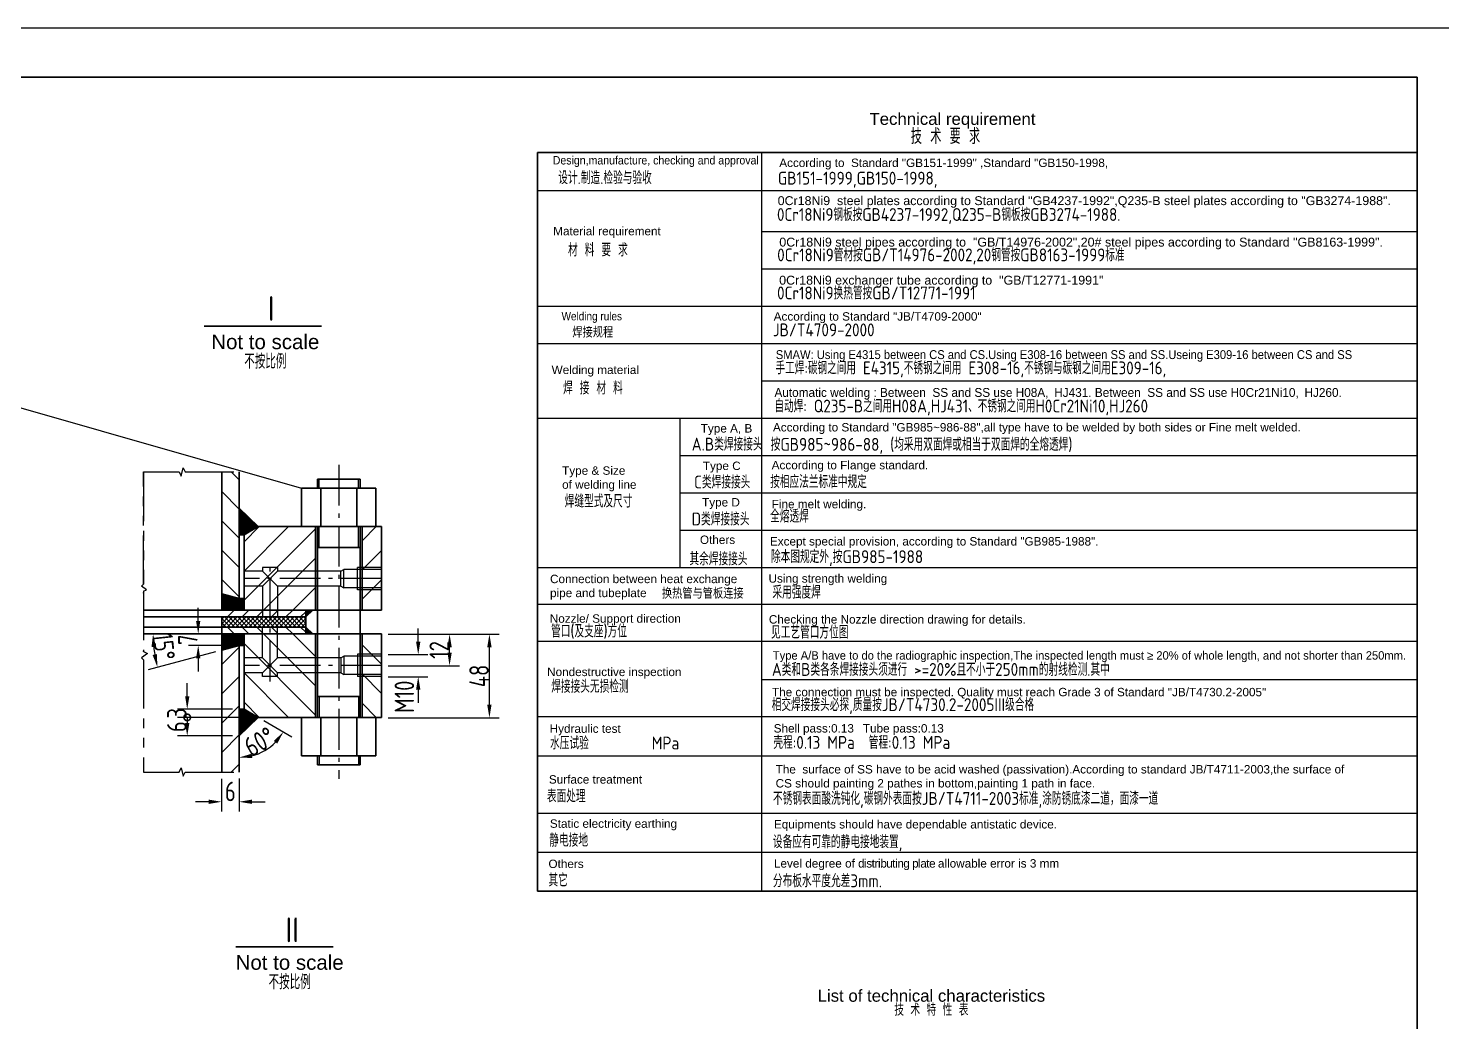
# Model space of a CAD drawing. Extents: x 25064 to 67879, y 10 to 12625.
# Drawn here: x 55105 to 59447, y 9574 to 12625 of the extents above; entities that cross this region are included whole.
import ezdxf

# ---------------------------------------------------------------- set-up
doc = ezdxf.new("R2010")
doc.units = 0
doc.linetypes.add('CENTER', pattern=[1.875, 1.25, -0.25, 0.125, -0.25])
doc.linetypes.add('PHANTOM2', pattern=[1, 0.5, -0.1, 0.1, -0.1, 0.1, -0.1])
doc.layers.get('0').update_dxf_attribs({"linetype": 'CONTINUOUS'})
doc.layers.get('DEFPOINTS').update_dxf_attribs({"linetype": 'CONTINUOUS'})
for name, color, linetype in [('1', 2, 'CONTINUOUS'), ('TEXT', 2, 'CONTINUOUS'), ('中心线', 3, 'CENTER'), ('图层1', 2, 'CONTINUOUS'), ('细实线', 7, 'CONTINUOUS')]:
    doc.layers.add(name, color=color, linetype=linetype)
doc.layers.add('2', color=1, linetype='CONTINUOUS', lineweight=30)
doc.layers.add('粗实线', color=1, linetype='CONTINUOUS', lineweight=30)
doc.styles.add('Arial', font='arial.ttf')
doc.styles.add('GB', font='gbenor.shx', dxfattribs={"width": 0.9, "bigfont": 'gbcbig.shx'})
doc.styles.add('HZTXT', font='txt', dxfattribs={"width": 0.7, "bigfont": 'HZ.SHX'})
doc.styles.add('样式 1', font='gbenor.shx', dxfattribs={"bigfont": 'gbcbig.shx'})
doc.styles.add('样式 4', font='arial.ttf')
doc.dimstyles.get("Standard").update_dxf_attribs({"dimtxt": 0.18, "dimasz": 0.18, "dimexe": 0.18, "dimexo": 0.0625, "dimgap": 0.09, "dimtad": 0, "dimtih": 1, "dimtoh": 1, "dimdec": 4, "dimzin": 0, "dimdsep": 46, "dimtxsty": 'Standard', "dimcen": 0.09, "dimadec": 0, "dimazin": 0, "dimtfac": 1, "dimtdec": 4, "dimtofl": 0, "dimtmove": 0, "dimatfit": 3, "dimfxl": 0, "dimtolj": 1, "dimtzin": 0, "dimarcsym": 0})
pattern_1 = [(135, (52488.0765, 15721.3214), (-2.245064, -2.245064), []), (225, (52488.0765, 15721.3214), (2.245064, -2.245064), [])]
pattern_2 = [(225, (52488.0765, 5881.9732), (-2.245064, 2.245064), []), (135, (52488.0765, 5881.9732), (2.245064, 2.245064), [])]

# ---------------------------------------------------------------- blocks, each defined once
blk = doc.blocks.new('_DotSmall')
at = {"color": 0, "linetype": 'ByBlock', "const_width": 0.5}
blk.add_lwpolyline([(-0.0625, 0, 1), (0.0625, 0, 1)], format="xyb", close=True, dxfattribs=at)
blk = doc.blocks.new('*D327')
at = {"layer": 'DEFPOINTS', "color": 0}
for p in [(55699.3, 10508.7), (55593.5, 10451.7), (55752.8, 10451.7)]:
    blk.add_point(p, dxfattribs=at)
at = {"layer": '细实线', "color": 0, "lineweight": -2}
for p, q in [((55679.3, 10508.7), (55563.5, 10508.7)), ((55593.5, 10508.7), (55593.5, 10491.7)), ((55732.8, 10451.7), (55563.5, 10451.7))]:
    blk.add_line(p, q, dxfattribs=at)
at = {"layer": '细实线', "color": 0}
blk.add_solid([(55586.9, 10491.7), (55600.2, 10491.7), (55593.5, 10451.7)], dxfattribs=at)
at = {"layer": '细实线', "color": 0, "lineweight": -2, "xscale": 40, "yscale": 40, "zscale": 40, "rotation": 90}
blk.add_blockref('_DotSmall', (55593.5, 10508.7), dxfattribs=at)
at = {"layer": '细实线', "color": 0, "insert": (55561.7, 10480.2), "char_height": 60, "attachment_point": 5, "rotation": 90, "style": 'GB'}
blk.add_mtext('\\A1;6', dxfattribs=at)
blk = doc.blocks.new('*D332')
at = {"layer": 'DEFPOINTS', "color": 0}
for p in [(55699.3, 10340.1), (55752.8, 10340.9), (55752.8, 10249.5)]:
    blk.add_point(p, dxfattribs=at)
at = {"layer": '细实线', "color": 0, "lineweight": -2}
for p, q in [((55699.3, 10320.1), (55699.3, 10219.5)), ((55752.8, 10320.9), (55752.8, 10219.5)), ((55659.3, 10249.5), (55619.3, 10249.5)), ((55792.8, 10249.5), (55832.8, 10249.5))]:
    blk.add_line(p, q, dxfattribs=at)
at = {"layer": '细实线', "color": 0}
for points in [[(55659.3, 10256.2), (55659.3, 10242.9), (55699.3, 10249.5)], [(55792.8, 10256.2), (55792.8, 10242.9), (55752.8, 10249.5)]]:
    blk.add_solid(points, dxfattribs=at)
at = {"layer": '细实线', "color": 0, "insert": (55726, 10281.3), "char_height": 60, "attachment_point": 5, "style": 'GB'}
blk.add_mtext('\\A1;6', dxfattribs=at)
blk = doc.blocks.new('*D328')
at = {"layer": 'DEFPOINTS', "color": 0}
for p in [(55593.5, 10508.7), (55752.8, 10533.8), (55811.7, 10508.7)]:
    blk.add_point(p, dxfattribs=at)
at = {"layer": '细实线', "color": 0, "lineweight": -2}
for p, q in [((55593.5, 10573.8), (55593.5, 10613.8)), ((55732.8, 10533.8), (55563.5, 10533.8)), ((55791.7, 10508.7), (55563.5, 10508.7)), ((55593.5, 10508.7), (55593.5, 10468.7))]:
    blk.add_line(p, q, dxfattribs=at)
at = {"layer": '细实线', "color": 0}
blk.add_solid([(55586.9, 10573.8), (55600.2, 10573.8), (55593.5, 10533.8)], dxfattribs=at)
at = {"layer": '细实线', "color": 0, "lineweight": -2, "xscale": 40, "yscale": 40, "zscale": 40, "rotation": 90}
blk.add_blockref('_DotSmall', (55593.5, 10508.7), dxfattribs=at)
at = {"layer": '细实线', "color": 0, "insert": (55561.7, 10521.2), "char_height": 60, "attachment_point": 5, "rotation": 90, "style": 'GB'}
blk.add_mtext('\\A1;3', dxfattribs=at)
blk = doc.blocks.new('*D333')
at = {"layer": 'DEFPOINTS', "color": 0}
for p in [(55752.8, 10729.6), (55768.1, 10533.8), (55811.7, 10508.7), (55806.6, 10394.9), (55752.8, 10340.1)]:
    blk.add_point(p, dxfattribs=at)
at = {"layer": '细实线', "color": 0, "lineweight": -2}
blk.add_line((55829, 10498.7), (55914.9, 10449.1), dxfattribs=at)
blk.add_arc((55752.8, 10542.7), 157.3, 284.6129, 315.3871, dxfattribs=at)
at = {"layer": '细实线', "color": 0}
for points in [[(55859.4, 10436.3), (55870, 10428.2), (55889, 10464.1)], [(55793.3, 10383.9), (55791.6, 10397.1), (55752.8, 10385.4)]]:
    blk.add_solid(points, dxfattribs=at)
at = {"layer": '细实线', "color": 0, "insert": (55815.5, 10434), "char_height": 60, "attachment_point": 5, "rotation": 30, "style": 'GB'}
blk.add_mtext('\\A1;60°', dxfattribs=at)
blk = doc.blocks.new('*D334')
at = {"layer": 'DEFPOINTS', "color": 0}
for p in [(55627.3, 10729.6), (55699.3, 10765.1), (55768.1, 10729.6)]:
    blk.add_point(p, dxfattribs=at)
at = {"layer": '细实线', "color": 0, "lineweight": -2}
for p, q in [((55627.3, 10805.1), (55627.3, 10845.1)), ((55679.3, 10765.1), (55597.3, 10765.1)), ((55748.1, 10729.6), (55597.3, 10729.6)), ((55627.3, 10689.6), (55627.3, 10649.6))]:
    blk.add_line(p, q, dxfattribs=at)
at = {"layer": '细实线', "color": 0}
for points in [[(55620.6, 10805.1), (55633.9, 10805.1), (55627.3, 10765.1)], [(55620.6, 10689.6), (55633.9, 10689.6), (55627.3, 10729.6)]]:
    blk.add_solid(points, dxfattribs=at)
at = {"layer": '细实线', "color": 0, "insert": (55595.5, 10747.3), "char_height": 60, "attachment_point": 5, "rotation": 90, "style": 'GB'}
blk.add_mtext('\\A1;7', dxfattribs=at)
blk = doc.blocks.new('*D335')
at = {"layer": 'DEFPOINTS', "color": 0}
for p in [(55459, 10765.1), (55752.8, 10729.6), (56190.3, 10765.1), (55494.6, 10696.2), (55699.3, 10715.3)]:
    blk.add_point(p, dxfattribs=at)
at = {"layer": '细实线', "color": 0, "lineweight": -2}
blk.add_line((55680, 10710.1), (55473.1, 10654.7), dxfattribs=at)
blk.add_arc((55885, 10765.1), 396.4, 185.7838, 189.2162, dxfattribs=at)
at = {"layer": '细实线', "color": 0}
for points in [[(55483.9, 10724.8), (55497.2, 10725.4), (55488.6, 10765.1)], [(55500.2, 10703), (55487.2, 10700.2), (55502.1, 10662.5)]]:
    blk.add_solid(points, dxfattribs=at)
at = {"layer": '细实线', "color": 0, "insert": (55522.4, 10726.6), "char_height": 60, "attachment_point": 5, "rotation": 276.046, "style": 'GB'}
blk.add_mtext('\\A1;15°', dxfattribs=at)
blk = doc.blocks.new('*D329')
at = {"layer": 'DEFPOINTS', "color": 0}
for p in [(56190.3, 10764.1), (56521.8, 10764.1), (56190.3, 10507.7)]:
    blk.add_point(p, dxfattribs=at)
at = {"layer": '细实线', "color": 0, "lineweight": -2}
for p, q in [((56210.3, 10764.1), (56551.8, 10764.1)), ((56521.8, 10547.7), (56521.8, 10724.1)), ((56210.3, 10507.7), (56551.8, 10507.7))]:
    blk.add_line(p, q, dxfattribs=at)
at = {"layer": '细实线', "color": 0}
for points in [[(56515.1, 10724.1), (56528.4, 10724.1), (56521.8, 10764.1)], [(56515.1, 10547.7), (56528.4, 10547.7), (56521.8, 10507.7)]]:
    blk.add_solid(points, dxfattribs=at)
at = {"layer": '细实线', "color": 0, "insert": (56490, 10635.9), "char_height": 60, "attachment_point": 5, "rotation": 90, "style": 'GB'}
blk.add_mtext('\\A1;48', dxfattribs=at)
blk = doc.blocks.new('*D330')
at = {"layer": 'DEFPOINTS', "color": 0}
for p in [(56190.3, 10701.4), (56190.3, 10633.6), (56303.1, 10633.6)]:
    blk.add_point(p, dxfattribs=at)
at = {"layer": '细实线', "color": 0, "lineweight": -2}
for p, q in [((56303.1, 10741.4), (56303.1, 10781.4)), ((56210.3, 10701.4), (56333.1, 10701.4)), ((56210.3, 10633.6), (56333.1, 10633.6)), ((56303.1, 10593.6), (56303.1, 10553.6))]:
    blk.add_line(p, q, dxfattribs=at)
at = {"layer": '细实线', "color": 0}
for points in [[(56296.4, 10741.4), (56309.7, 10741.4), (56303.1, 10701.4)], [(56296.4, 10593.6), (56309.7, 10593.6), (56303.1, 10633.6)]]:
    blk.add_solid(points, dxfattribs=at)
at = {"layer": '细实线', "color": 0, "insert": (56260.5, 10572), "char_height": 60, "attachment_point": 5, "rotation": 90, "style": 'GB'}
blk.add_mtext('\\A1;M10', dxfattribs=at)
blk = doc.blocks.new('*D331')
at = {"layer": 'DEFPOINTS', "color": 0}
for p in [(56190.3, 10764.1), (56399.4, 10764.1), (56190.3, 10667.5)]:
    blk.add_point(p, dxfattribs=at)
at = {"layer": '细实线', "color": 0, "lineweight": -2}
for p, q in [((56210.3, 10764.1), (56429.4, 10764.1)), ((56399.4, 10707.5), (56399.4, 10724.1)), ((56210.3, 10667.5), (56429.4, 10667.5))]:
    blk.add_line(p, q, dxfattribs=at)
at = {"layer": '细实线', "color": 0}
for points in [[(56392.8, 10724.1), (56406.1, 10724.1), (56399.4, 10764.1)], [(56392.8, 10707.5), (56406.1, 10707.5), (56399.4, 10667.5)]]:
    blk.add_solid(points, dxfattribs=at)
at = {"layer": '细实线', "color": 0, "insert": (56367.6, 10715.8), "char_height": 60, "attachment_point": 5, "rotation": 90, "style": 'GB'}
blk.add_mtext('\\A1;12', dxfattribs=at)

msp = doc.modelspace()

# ---------------------------------------------------------------- hatches: boundary and pattern name
at = {"layer": '细实线'}
h = msp.add_hatch(dxfattribs=at)
h.set_pattern_fill('ANSI31', color=2, scale=20, style=0)
h.set_pattern_definition([(315, (52488.076, 5881.973), (-44.9013, -44.9013), [])])
h.paths.add_polyline_path([(55699.32922, 10887.98568), (55752.76657, 10873.66719), (55752.76612, 11262.37541), (55699.32879, 11262.37541)])
h = msp.add_hatch(dxfattribs=at)
h.set_pattern_fill('ANSI37', color=2, angle=90, style=0)
h.set_pattern_definition(pattern_2)
h.paths.add_polyline_path([(55699.32922, 10887.98568), (55699.32928, 10838.24229), (55768.13566, 10838.24229), (55768.13562, 10873.66721), (55752.76657, 10873.66719)])
h.paths.add_polyline_path([(55752.76635, 11069.48304), (55768.1354, 11069.48304), (55811.65423, 11094.60864), (55752.76625, 11151.5562)])
h = msp.add_hatch(dxfattribs=at)
h.set_pattern_fill('ANSI31', color=2, scale=20, angle=90, style=0)
h.set_pattern_definition([(225, (52488.076, 5881.973), (-44.9013, 44.9013), [])])
h.paths.add_polyline_path([(55825.01313, 10838.24229), (55768.13566, 10838.24229), (55768.13558, 10911.69185), (55825.01313, 10911.69185)])
h.paths.add_polyline_path([(55848.08504, 10838.24229), (55825.01313, 10838.24229), (55825.01313, 10911.69185), (55848.08504, 10934.76375)])
h.paths.add_polyline_path([(55871.15695, 10838.24229), (55848.08504, 10838.24229), (55848.08504, 10934.76375), (55871.15695, 10911.69185)])
h.paths.add_polyline_path([(55987.37934, 10838.24229), (55871.15695, 10838.24229), (55871.15695, 10911.69185), (55987.37929, 10911.69185)])
h.paths.add_polyline_path([(56190.26647, 10838.24229), (56130.60301, 10838.24229), (56130.60305, 10900.86301), (56190.26643, 10900.86301)])
h.paths.add_polyline_path([(55825.01313, 10911.69185), (55768.13558, 10911.69185), (55768.13555, 10934.76375), (55848.08504, 10934.76375)])
h.paths.add_polyline_path([(55987.37929, 10911.69185), (55871.15695, 10911.69185), (55848.08504, 10934.76375), (55987.37927, 10934.76375)])
h.paths.add_polyline_path([(56190.26643, 10906.27743), (56130.60306, 10906.27743), (56130.60308, 10934.76375), (56190.26642, 10934.76375)])
h.paths.add_polyline_path([(56190.26643, 10900.86301), (56130.60305, 10900.86301), (56130.60306, 10906.27743), (56190.26643, 10906.27743)])
h.paths.add_polyline_path([(55848.08504, 10934.76375), (55768.13555, 10934.76375), (55768.13552, 10957.83566), (55825.01313, 10957.83566)])
h.paths.add_polyline_path([(55848.08504, 10934.76375), (55825.01313, 10957.83566), (55825.01313, 10969.33772), (55848.08504, 10969.33772)])
h.paths.add_polyline_path([(55848.08504, 10934.76375), (55848.08504, 10969.33772), (55871.15695, 10969.33772), (55871.15695, 10957.83566)])
h.paths.add_polyline_path([(55987.37927, 10934.76375), (55848.08504, 10934.76375), (55871.15695, 10957.83566), (55987.37925, 10957.83566)])
h.paths.add_polyline_path([(56190.26642, 10934.76375), (56130.60308, 10934.76375), (56130.6031, 10963.25008), (56190.2664, 10963.25008)])
h.paths.add_polyline_path([(56190.2664, 10963.25008), (56130.6031, 10963.25008), (56130.60311, 10968.6645), (56190.2664, 10968.6645)])
h.paths.add_polyline_path([(56190.2664, 10968.6645), (56130.60311, 10968.6645), (56130.6032, 11094.60864), (56190.26632, 11094.60864)])
h.paths.add_polyline_path([(55987.37925, 10957.83566), (55871.15695, 10957.83566), (55871.15695, 10969.33772), (55825.01313, 10969.33772), (55825.01313, 10957.83566), (55768.13552, 10957.83566), (55768.1354, 11069.48304), (55811.65423, 11094.60864), (55987.37915, 11094.60864)])
h.paths.add_polyline_path([(55932.85294, 10901.32578), (55932.85294, 10836.32578), (55977.85294, 10836.32578), (55977.85294, 10901.32578)], flags=9)
h = msp.add_hatch(dxfattribs=at)
h.set_pattern_fill('ANSI31', color=2, scale=10, angle=90, style=0)
h.set_pattern_definition([(225, (52488.076, 5881.973), (-22.45064, 22.45064), [])])
h.paths.add_polyline_path([(55699.32928, 10817.39838), (55699.32928, 10838.24229), (55825.01313, 10838.24229), (55825.01313, 10817.39838)])
h.paths.add_polyline_path([(55871.15695, 10817.39838), (55871.15695, 10838.24229), (55957.42107, 10838.24229), (55957.42107, 10817.39838)])
h.paths.add_polyline_path([(55848.08504, 10838.24229), (55871.15695, 10838.24229), (55871.15695, 10817.39838), (55848.08504, 10817.39838)])
h.paths.add_polyline_path([(55848.08504, 10838.24229), (55848.08504, 10817.39838), (55825.01313, 10817.39838), (55825.01313, 10838.24229)])
h = msp.add_hatch(dxfattribs=at)
h.set_pattern_fill('ANSI37', color=2, scale=3, angle=90, style=0)
h.set_pattern_definition([(135, (52488.0765, 15721.321), (-6.735192, -6.735192), []), (225, (52488.0765, 15721.321), (6.735192, -6.735192), [])])
h.paths.add_polyline_path([(55699.32928, 10817.39838), (55699.32928, 10785.89625), (55957.42107, 10785.89625), (55957.42107, 10817.39838)])
h = msp.add_hatch(dxfattribs=at)
h.set_pattern_fill('ANSI37', color=2, angle=90, style=0)
h.set_pattern_definition(pattern_2)
h.paths.add_polyline_path([(55957.42107, 10838.24229), (55979.01647, 10838.24229), (55957.42107, 10817.39838)])
h = msp.add_hatch(dxfattribs=at)
h.set_pattern_fill('ANSI31', color=2, scale=10, angle=90, style=0)
h.set_pattern_definition([(135, (52488.076, 15721.32), (-22.45064, -22.45064), [])])
h.paths.add_polyline_path([(55699.32928, 10785.89625), (55699.32928, 10765.05234), (55825.01313, 10765.05234), (55825.01313, 10785.89625)])
h.paths.add_polyline_path([(55871.15695, 10785.89625), (55871.15695, 10765.05234), (55957.42107, 10765.05234), (55957.42107, 10785.89625)])
h.paths.add_polyline_path([(55848.08504, 10765.05234), (55871.15695, 10765.05234), (55871.15695, 10785.89625), (55848.08504, 10785.89625)])
h.paths.add_polyline_path([(55848.08504, 10765.05234), (55848.08504, 10785.89625), (55825.01313, 10785.89625), (55825.01313, 10765.05234)])
h = msp.add_hatch(dxfattribs=at)
h.set_pattern_fill('ANSI37', color=2, angle=90, style=0)
h.set_pattern_definition(pattern_1)
h.paths.add_polyline_path([(55957.42107, 10785.89625), (55957.42107, 10765.05234), (55979.01647, 10765.05234)])
h = msp.add_hatch(dxfattribs=at)
h.set_pattern_fill('ANSI31', color=2, scale=20, style=0)
h.set_pattern_definition([(45, (52488.076, 15721.32), (-44.9013, 44.9013), [])])
h.paths.add_polyline_path([(55699.32879, 10340.91922), (55752.76612, 10340.91922), (55752.76657, 10729.62744), (55699.32922, 10715.30895)])
h = msp.add_hatch(dxfattribs=at)
h.set_pattern_fill('ANSI37', color=2, angle=90, style=0)
h.set_pattern_definition(pattern_1)
h.paths.add_polyline_path([(55752.76657, 10729.62744), (55768.13562, 10729.62742), (55768.13566, 10765.05234), (55699.32928, 10765.05234), (55699.32922, 10715.30895)])
h.paths.add_polyline_path([(55752.76625, 10451.73843), (55811.65423, 10508.68598), (55768.1354, 10533.81159), (55752.76635, 10533.81159)])
h = msp.add_hatch(dxfattribs=at)
h.set_pattern_fill('ANSI31', color=2, scale=20, angle=90, style=0)
h.set_pattern_definition([(135, (52488.076, 15721.32), (-44.9013, -44.9013), [])])
h.paths.add_polyline_path([(55825.01313, 10765.05234), (55768.13566, 10765.05234), (55768.13558, 10691.60278), (55825.01313, 10691.60278)])
h.paths.add_polyline_path([(55848.08504, 10765.05234), (55825.01313, 10765.05234), (55825.01313, 10691.60278), (55848.08504, 10668.53087)])
h.paths.add_polyline_path([(55848.08504, 10668.53087), (55871.15695, 10691.60278), (55871.15695, 10765.05234), (55848.08504, 10765.05234)])
h.paths.add_polyline_path([(55871.15695, 10691.60278), (55987.37929, 10691.60278), (55987.37934, 10765.05234), (55871.15695, 10765.05234)])
h.paths.add_polyline_path([(56190.26647, 10765.05234), (56130.60301, 10765.05234), (56130.60305, 10702.43162), (56190.26643, 10702.43162)])
h.paths.add_polyline_path([(55848.08504, 10668.53087), (55825.01313, 10691.60278), (55768.13558, 10691.60278), (55768.13555, 10668.53087)])
h.paths.add_polyline_path([(55987.37927, 10668.53087), (55987.37929, 10691.60278), (55871.15695, 10691.60278), (55848.08504, 10668.53087)])
h.paths.add_polyline_path([(56130.60306, 10697.0172), (56130.60308, 10668.53087), (56190.26642, 10668.53087), (56190.26643, 10697.0172)])
h.paths.add_polyline_path([(56190.26643, 10697.0172), (56190.26643, 10702.43162), (56130.60305, 10702.43162), (56130.60306, 10697.0172)])
h.paths.add_polyline_path([(55768.13555, 10668.53087), (55768.13552, 10645.45897), (55825.01313, 10645.45897), (55848.08504, 10668.53087)])
h.paths.add_polyline_path([(55848.08504, 10668.53087), (55825.01313, 10645.45897), (55825.01313, 10633.9569), (55848.08504, 10633.9569)])
h.paths.add_polyline_path([(55848.08504, 10668.53087), (55848.08504, 10633.9569), (55871.15695, 10633.9569), (55871.15695, 10645.45897)])
h.paths.add_polyline_path([(55848.08504, 10668.53087), (55871.15695, 10645.45897), (55987.37925, 10645.45897), (55987.37927, 10668.53087)])
h.paths.add_polyline_path([(56130.60308, 10668.53087), (56130.6031, 10640.04455), (56190.2664, 10640.04455), (56190.26642, 10668.53087)])
h.paths.add_polyline_path([(56190.2664, 10634.63013), (56190.2664, 10640.04455), (56130.6031, 10640.04455), (56130.60311, 10634.63013)])
h.paths.add_polyline_path([(56130.60311, 10634.63013), (56130.6032, 10508.68598), (56190.26632, 10508.68598), (56190.2664, 10634.63013)])
h.paths.add_polyline_path([(55987.37915, 10508.68598), (55987.37925, 10645.45897), (55871.15695, 10645.45897), (55871.15695, 10633.9569), (55825.01313, 10633.9569), (55825.01313, 10645.45897), (55768.13552, 10645.45897), (55768.1354, 10533.81159), (55811.65423, 10508.68598)])
h.paths.add_polyline_path([(55932.85294, 10701.96885), (55932.85294, 10766.96885), (55977.85294, 10766.96885), (55977.85294, 10701.96885)], flags=9)

# ---------------------------------------------------------------- linework, layer by layer
at = {"color": 2}
for p, q in [((57357.29903, 12243.01445), (57357.29903, 10280.62361)), ((57106.2638, 11426.4124), (57106.2638, 10968.83048)), ((56822.87105, 10968.37198), (56669.56047, 10968.37198)), ((57357.29903, 10384.42318), (57357.29903, 9974.84001))]:
    msp.add_line(p, q, dxfattribs=at)
msp.add_line((59371.33478, 12125.88775), (59371.33478, 9622.53325))
at = {"layer": '1', "color": 3, "linetype": 'PHANTOM2', "ltscale": 300}
for p, q in [((55459.01674, 11261.3874), (55459.01696, 10917.53734)), ((55459.01712, 10917.5375), (55459.01754, 11262.3759)), ((55459.01754, 11262.3759), (55568.39254, 11262.3759)), ((55568.39254, 11262.3759), (55574.64254, 11249.8759)), ((55574.64254, 11249.8759), (55580.89254, 11274.87541)), ((55580.89254, 11274.87541), (55587.14254, 11262.37541)), ((55587.14254, 11262.37541), (55752.76612, 11262.37541)), ((55452.76706, 10911.28744), (55459.01712, 10917.5375)), ((55468.39196, 10900.87083), (55452.76706, 10911.28744)), ((55459.01697, 10896.18334), (55468.39196, 10900.87083)), ((55459.01697, 10896.18334), (55459.01709, 10710.75717)), ((55471.51706, 10704.50719), (55452.76706, 10692.00719)), ((55452.76706, 10692.00719), (55459.01712, 10685.75712)), ((55459.01706, 10710.75719), (55471.51706, 10704.50719)), ((55459.01712, 10685.75712), (55459.01754, 10340.91873)), ((55459.01754, 10340.91873), (55568.39254, 10340.91873)), ((55568.39254, 10340.91873), (55574.64254, 10353.41873)), ((55574.64254, 10353.41873), (55580.89254, 10328.41922)), ((55580.89254, 10328.41922), (55587.14254, 10340.91922)), ((55587.14254, 10340.91922), (55752.76612, 10340.91922))]:
    msp.add_line(p, q, dxfattribs=at)
at = {"layer": '1'}
for p, q in [((55998.62913, 11213.03442), (55998.62911, 11240.53442)), ((56119.35015, 11213.03442), (56119.35017, 11240.53442))]:
    msp.add_line(p, q, dxfattribs=at)
at = {"layer": '1', "color": 3, "linetype": 'PHANTOM2', "ltscale": 300}
for p in [(55459.01667, 10890.98449), (55459.01667, 10712.31014)]:
    msp.add_point(p, dxfattribs=at)
at = {"layer": '2'}
for p, q in [((59371.33478, 12474.99999), (50986.33478, 12474.99999)), ((59371.33478, 159.99999), (59371.33478, 12474.99999)), ((56669.56047, 9974.84001), (56669.56047, 12243.01445)), ((55645.4283, 11709.98892), (56006.06754, 11709.98892)), ((55699.32928, 10838.24229), (55699.32879, 11263.21664)), ((55752.76657, 10873.66719), (55752.76612, 11263.21699)), ((55944.9075, 11094.28442), (55944.90741, 11213.03442)), ((56173.10312, 11213.03442), (55944.90741, 11213.03442)), ((55993.62913, 11213.03442), (55993.62911, 11240.53442)), ((56124.33394, 11240.53442), (55993.62911, 11240.53442)), ((56003.6575, 11094.28442), (56003.65741, 11213.03442)), ((56114.35303, 11094.28442), (56114.35312, 11213.03442)), ((56124.33392, 11213.03442), (56124.33394, 11240.53442)), ((56173.10303, 11094.28442), (56173.10312, 11213.03442)), ((55811.65423, 11094.60864), (55752.76625, 11151.5562)), ((55768.1354, 11069.48304), (55811.65423, 11094.60864)), ((56190.26632, 11094.60864), (55811.65423, 11094.60864)), ((55987.37934, 10838.24229), (55987.37915, 11094.60864)), ((55993.62959, 10508.68598), (55993.62915, 11093.62015)), ((56124.33346, 10508.68598), (56124.33389, 11093.62015)), ((56130.60301, 10838.24229), (56130.6032, 11094.60864)), ((56190.26647, 10838.24229), (56190.26632, 11094.60864)), ((55768.1354, 11069.48304), (55752.76635, 11069.48304)), ((55768.1354, 11069.48304), (55768.13566, 10838.24229)), ((56124.33394, 11030.53442), (55993.62911, 11030.53442)), ((55752.76657, 10873.66719), (55699.32922, 10887.98568)), ((55752.76657, 10873.66719), (55768.13562, 10873.66721)), ((55957.42107, 10817.39838), (55459.01657, 10817.39838)), ((55957.42107, 10817.39838), (55459.01657, 10817.39838)), ((55957.42107, 10817.39838), (55459.01702, 10817.39838)), ((55459.01706, 10838.24229), (56190.26647, 10838.24229)), ((55699.32928, 10765.05234), (55699.32928, 10817.39838)), ((55957.42107, 10765.05234), (55957.42107, 10838.24229)), ((55979.01647, 10838.24229), (55957.42107, 10817.39838)), ((55957.42107, 10785.89625), (55459.01657, 10785.89625)), ((55979.01647, 10765.05234), (55957.42107, 10785.89625)), ((55459.01706, 10765.05234), (56190.26647, 10765.05234)), ((55699.32928, 10765.05234), (55699.32879, 10340.07798)), ((55752.76657, 10729.62744), (55699.32922, 10715.30895)), ((55752.76657, 10729.62744), (55752.76612, 10340.07763)), ((55752.76657, 10729.62744), (55768.13562, 10729.62742)), ((55768.1354, 10533.81159), (55768.13566, 10765.05234)), ((55987.37934, 10765.05234), (55987.37915, 10508.68598)), ((56130.60301, 10765.05234), (56130.6032, 10508.68598)), ((56190.26647, 10765.05234), (56190.26632, 10508.68598)), ((56124.33394, 10572.76021), (55993.62911, 10572.76021)), ((55811.65423, 10508.68598), (55752.76625, 10451.73843)), ((55768.1354, 10533.81159), (55752.76635, 10533.81159)), ((55768.1354, 10533.81159), (55811.65423, 10508.68598)), ((56190.26632, 10508.68598), (55811.65423, 10508.68598)), ((55944.9075, 10509.01021), (55944.90741, 10390.26021)), ((56003.6575, 10509.01021), (56003.65741, 10390.26021)), ((56114.35303, 10509.01021), (56114.35312, 10390.26021)), ((56173.10303, 10509.01021), (56173.10312, 10390.26021)), ((56173.10312, 10390.26021), (55944.90741, 10390.26021)), ((55993.62913, 10390.26021), (55993.62911, 10362.76021)), ((56124.33392, 10390.26021), (56124.33394, 10362.76021)), ((56124.33394, 10362.76021), (55993.62911, 10362.76021)), ((56669.56047, 9974.84001), (59371.33478, 9974.84001)), ((56669.56047, 9974.84001), (59371.33478, 9974.84001)), ((55743.21341, 9804.008), (56041.63683, 9804.008))]:
    msp.add_line(p, q, dxfattribs=at)
at = {"layer": 'DEFPOINTS', "color": 0, "linetype": 'ByBlock'}
for p in [(55752.76612, 11263.21699), (55752.76612, 10340.07763)]:
    msp.add_point(p, dxfattribs=at)
at = {"layer": 'TEXT'}
for p, q in [((59521.33478, 12624.99999), (50611.33478, 12624.99999)), ((55016.88193, 11477.4283), (55944.90741, 11213.03442))]:
    msp.add_line(p, q, dxfattribs=at)
at = {"layer": '中心线', "ltscale": 100}
for p, q in [((56059.00804, 11284.47267), (56059.00192, 10320.36349)), ((55848.08504, 10618.93677), (55848.08504, 10981.35892)), ((56190.26642, 10934.76375), (55768.13555, 10934.76375)), ((56190.26642, 10668.53087), (55768.13555, 10668.53087))]:
    msp.add_line(p, q, dxfattribs=at)
at = {"layer": '粗实线', "color": 1}
msp.add_line((59371.33478, 12243.01445), (56669.56047, 12243.01445), dxfattribs=at)
at = {"layer": '细实线', "color": 2}
for p, q in [((59371.33478, 12125.37962), (56669.56047, 12125.37962)), ((59371.33478, 11999.99454), (57357.29903, 11999.99454)), ((59371.33478, 11885.36981), (57357.29903, 11885.36981)), ((59371.33478, 11885.36981), (57357.29903, 11885.36981)), ((59371.33478, 11770.74508), (56669.56047, 11770.74508)), ((59371.33478, 11656.12036), (56669.56047, 11656.12036)), ((59371.33478, 11541.49563), (57357.29903, 11541.49563)), ((59371.33478, 11426.8709), (56669.56047, 11426.8709)), ((59371.33478, 11426.8709), (57357.29903, 11426.8709)), ((59371.33478, 11426.8709), (57357.29903, 11426.8709)), ((59371.33478, 11312.24617), (57106.2638, 11312.24617)), ((59371.33478, 11312.24617), (57357.29903, 11312.24617)), ((59371.33478, 11197.62144), (57106.2638, 11197.62144)), ((55998.62926, 11030.53442), (55998.62921, 11094.28442)), ((56119.35002, 11030.53442), (56119.35006, 11094.28442)), ((59371.33478, 11082.99671), (57106.2638, 11082.99671)), ((55825.01313, 10957.83566), (55768.13552, 10957.83566)), ((55871.15695, 10969.33772), (55825.01313, 10969.33772)), ((55825.01313, 10969.33772), (55825.01313, 10957.83566)), ((55871.15695, 10911.69185), (55825.01313, 10957.83566)), ((55825.01313, 10911.69185), (55871.15695, 10957.83566)), ((55871.15695, 10969.33772), (55871.15695, 10957.83566)), ((56064.86666, 10957.83566), (55871.15695, 10957.83566)), ((56064.86666, 10957.83566), (56074.2447, 10963.25008)), ((56064.86666, 10911.69185), (56064.86666, 10957.83566)), ((56074.2447, 10906.27743), (56074.2447, 10963.25008)), ((56190.26642, 10963.25008), (56074.2447, 10963.25008)), ((56116.93222, 10900.86301), (56116.93222, 10968.6645)), ((56190.26642, 10968.6645), (56116.93222, 10968.6645)), ((59371.33478, 10968.37198), (56822.87105, 10968.37198)), ((55825.01313, 10911.69185), (55768.13558, 10911.69185)), ((55825.01313, 10911.69185), (55825.01313, 10817.39838)), ((55825.01313, 10911.69185), (55825.01313, 10817.39838)), ((56064.86666, 10911.69185), (55871.15695, 10911.69185)), ((55871.15695, 10911.69185), (55871.15695, 10817.39838)), ((55871.15695, 10911.69185), (55871.15695, 10817.39838)), ((56064.86666, 10911.69185), (56074.2447, 10906.27743)), ((56190.26642, 10906.27743), (56074.2447, 10906.27743)), ((56190.26642, 10900.86301), (56116.93222, 10900.86301)), ((59371.33478, 10855.62325), (56669.56047, 10855.62325)), ((55825.01313, 10691.60278), (55825.01313, 10785.89625)), ((55871.15695, 10691.60278), (55871.15695, 10785.89625)), ((59371.33478, 10741.5891), (56669.56047, 10741.5891)), ((55825.01313, 10691.60278), (55768.13558, 10691.60278)), ((55871.15695, 10691.60278), (55825.01313, 10645.45897)), ((55825.01313, 10691.60278), (55871.15695, 10645.45897)), ((56064.86666, 10691.60278), (55871.15695, 10691.60278)), ((56064.86666, 10691.60278), (56074.2447, 10697.0172)), ((56064.86666, 10691.60278), (56064.86666, 10645.45897)), ((56190.26642, 10697.0172), (56074.2447, 10697.0172)), ((56074.2447, 10697.0172), (56074.2447, 10640.04455)), ((56190.26642, 10702.43162), (56116.93222, 10702.43162)), ((56116.93222, 10702.43162), (56116.93222, 10634.63013)), ((55825.01313, 10645.45897), (55768.13552, 10645.45897)), ((55825.01313, 10633.9569), (55825.01313, 10645.45897)), ((55871.15695, 10633.9569), (55871.15695, 10645.45897)), ((56064.86666, 10645.45897), (55871.15695, 10645.45897)), ((56064.86666, 10645.45897), (56074.2447, 10640.04455)), ((56190.26642, 10640.04455), (56074.2447, 10640.04455)), ((55871.15695, 10633.9569), (55825.01313, 10633.9569)), ((56190.26642, 10634.63013), (56116.93222, 10634.63013)), ((59371.33478, 10624.4978), (57357.29903, 10624.4978)), ((55998.62926, 10572.76021), (55998.62921, 10509.01021)), ((56119.35002, 10572.76021), (56119.35006, 10509.01021)), ((59371.33478, 10509.87307), (56669.56047, 10509.87307)), ((55998.62913, 10390.26021), (55998.62911, 10362.76021)), ((56119.35015, 10390.26021), (56119.35017, 10362.76021)), ((59371.33457, 10389.86816), (56669.56047, 10389.86816)), ((56669.56047, 10214.84982), (59371.33478, 10214.84982)), ((56669.56047, 10214.84982), (57741.234, 10214.84982)), ((56669.56047, 10214.84982), (59371.33478, 10214.84982)), ((56669.56047, 10094.84492), (59371.33478, 10094.84492)), ((56669.56047, 10094.84492), (59371.33478, 10094.84492))]:
    msp.add_line(p, q, dxfattribs=at)

# ---------------------------------------------------------------- texts
at = {"color": 2}
for s, height, style, p in [('技 术 要 求', 47.212542, '样式 1', (57816.36042, 12269.59299)), ('设计.制造.检验与验收', 39.6189165, '样式 1', (56733.19678, 12146.23059)), ('GB151-1999,GB150-1998,', 39.6189165, '样式 1', (57407.87242, 12144.83071)), ('材 料 要 求', 39.618917, '样式 1', (56763.45085, 11924.42166)), ('焊接规程', 33.015764, 'HZTXT', (56776.55119, 11675.13782)), ('焊 接 材 料', 39.618917, '样式 1', (56748.13054, 11500.48503)), ('A.B类焊接接头', 39.618917, '样式 1', (57143.23664, 11327.95774)), ('C类焊接接头', 39.618917, '样式 1', (57150.40069, 11211.71996)), ('D类焊接接头', 39.618917, '样式 1', (57142.95008, 11098.05752)), ('全熔透焊', 39.618917, '样式 1', (57384.08735, 11106.9005)), ('其余焊接接头', 39.618917, '样式 1', (57136.35916, 10975.62534)), ('换热管与管板连接', 33.015764, 'HZTXT', (57051.65073, 10873.26584)), ('采用强度焊', 39.618917, '样式 1', (57391.12164, 10873.29411)), ('管口(及支座)方位', 39.618917, '样式 1', (56711.10493, 10753.93912)), ('见工艺管口方位图', 39.618917, '样式 1', (57386.92451, 10750.41986)), ('焊接接头无损检测', 39.618917, '样式 1', (56711.69225, 10584.03487)), ('水压试验         MPa', 39.6189165, '样式 1', (56708.0792, 10410.05559)), ('表面处理', 39.618917, '样式 1', (56698.38758, 10247.2912)), ('静电接地', 39.618917, '样式 1', (56705.90615, 10111.56075)), ('其它', 39.618917, '样式 1', (56703.18987, 9989.0608))]:
    msp.add_text(s, height=height, dxfattribs=dict(at, style=style)).set_placement(p)
at = {"color": 2, "insert": (56753.08812, 11172.89897), "char_height": 39.6189165, "width": 442.4707568, "attachment_point": 4, "line_spacing_factor": 0.8, "style": '样式 1'}
msp.add_mtext('{\\Fgbenor,gbcbig|c134;\\W1;焊缝型式及尺寸}', dxfattribs=at)
at = {"layer": '1', "insert": (57395.77881, 10073.24756), "char_height": 25.8017931, "width": 1957.6038688, "attachment_point": 1, "style": 'Arial'}
msp.add_mtext('Level degree of {\\T0.9;distributing plate }allowable error is 3 mm', dxfattribs=at)
at = {"layer": 'TEXT'}
for s, height, style, p in [('I', 76, '样式 1', (55841.00177, 11726.63907)), ('Others', 25.801793, 'Arial', (56703.15842, 10046.00128)), ('II', 76, '样式 1', (55895.15421, 9818.27769))]:
    msp.add_text(s, height=height, dxfattribs=dict(at, style=style)).set_placement(p)
at = {"layer": 'TEXT', "color": 2, "style": 'Arial'}
for s, height, p in [('Type A, B', 25.801793, (57170.99296, 11383.43043)), ('Type C', 25.801793, (57177.455, 11268.41043)), ('Type D', 25.801793, (57175.0201, 11156.36584)), ('Nondestructive inspection', 25.8017931, (56699.01357, 10635.48969))]:
    msp.add_text(s, height=height, dxfattribs=at).set_placement(p)
at = {"layer": 'TEXT', "attachment_point": 1, "style": 'Arial'}
for s, insert, char_height, width in [('{\\fArial|b0|i0|c0|p34;Technical requirement}', (57689.21728, 12365.18719), 36.8965641, 2799.3735324), ('{\\W0.9;Design,manufacture, checking and approval}', (56716.37121, 12232.56225), 25.8017931, 1957.6038688), ('\\pt1550;According to  Standard "GB151-1999" ,Standard "GB150-1998,', (57412.15672, 12224.76568), 25.8017931, 1957.6038688), ('{\\fArial|b0|i0|c0|p34;Material requirement}', (56717.67531, 12014.98491), 25.8017931, 1957.6038688)]:
    msp.add_mtext(s, dxfattribs=dict(at, insert=insert, char_height=char_height, width=width))
at = {"layer": 'TEXT', "color": 2, "char_height": 25.8017931, "attachment_point": 1, "style": 'Arial'}
for s, insert, width in [('{\\W0.85;\\C2;Welding\\fArial|b0|i0|c134|p34; \\fArial|b0|i0|c0|p34;rules }', (56743.40738, 11753.78197), 306.8942033), ('{\\fArial|b0|i0|c0|p34;\\W1;\\C2;Welding material}', (56712.88666, 11588.90207), 419.5463075), ('{\\fArial|b0|i0|c0|p34;Type & Size\\Pof welding line}', (56745.12615, 11279.54476), 1957.6038688), ('{\\C2;Others}', (57168.48084, 11067.07529), 107.5635377), ('{\\fArial|b0|i0|c0|p34;Connection between heat exchange\\Ppipe and tubeplate}', (56708.02042, 10946.76505), 817.5242317), ('{\\fArial|b0|i0|c0|p34;Nozzle/ Support direction}', (56707.2564, 10825.18894), 817.5242317), ('{\\fArial|b0|i0|c0|p34;Hydraulic test }', (56706.80597, 10487.07604), 817.5242317), ('{\\fArial|b0|i0|c0|p34;Surface treatment}', (56704.45114, 10331.07647), 817.5242317), ('{\\fArial|b0|i0|c0|p34;Static electricity earthing}', (56707.53343, 10195.41971), 817.5242317)]:
    msp.add_mtext(s, dxfattribs=dict(at, insert=insert, width=width))
at = {"layer": 'TEXT', "insert": (57879.45152, 9672.32356), "char_height": 36.8965641, "width": 2799.3735324, "attachment_point": 2, "line_spacing_factor": 0.7, "style": 'Arial'}
msp.add_mtext('List of technical characteristics\\P{\\Fgbenor,gbcbig|c134;技 术 特 性 表}', dxfattribs=at)
at = {"layer": '图层1', "char_height": 45.001125, "width": 452.2539194, "attachment_point": 8, "line_spacing_factor": 0.8, "style": 'GB'}
for insert in [(55833.35213, 11579.42701), (55908.15089, 9673.44609)]:
    msp.add_mtext('{\\fArial|b0|i0|c0|p34;\\W1;Not to scale\\P\\Fgbenor,gbcbig|c134;不按比例}', dxfattribs=dict(at, insert=insert))
at = {"layer": '细实线', "color": 2, "style": '样式 1'}
for s, height, p in [('0Cr18Ni9钢板按GB4237-1992,Q235-B钢板按GB3274-1988.', 39.3705115, (57405.18021, 12033.3245)), ('0Cr18Ni9管材按GB/T14976-2002,20钢管按GB8163-1999标准', 39.4665551, (57405.7722, 11909.28512)), ('0Cr18Ni9换热管按GB/T12771-1991', 39.4594775, (57405.42143, 11792.35766)), ('JB/T4709-2000', 39.6189165, (57392.59902, 11678.96377)), ('手工焊:碳钢之间用 E4315,不锈钢之间用 E308-16,不锈钢与碳钢之间用E309-16,', 39.3705115, (57400.59546, 11562.20877)), ('自动焊: Q235-B之间用H08A,HJ431、不锈钢之间用H0Cr21Ni10,HJ260', 39.3705115, (57397.26733, 11445.22337)), ('按GB985~986-88, (均采用双面焊或相当于双面焊的全熔透焊) ', 39.6189165, (57385.82689, 11327.35347)), ('按相应法兰标准中规定', 39.618917, (57384.08735, 11212.60821)), ('除本图规定外,按GB985-1988', 39.6189165, (57386.60812, 10982.43387)), ('A类和B类各条焊接接头须进行 >=20%%%且不小于250mm的射线检测.其中', 39.6189165, (57389.42331, 10636.12969)), ('相交焊接接头必探,质量按JB/T4730.2-2005III级合格', 39.6189165, (57388.9589, 10527.97579)), ('壳程:0.13 MPa  管程:0.13 MPa', 39.6189165, (57393.98773, 10412.04221)), ('不锈钢表面酸洗钝化,碳钢外表面按JB/T4711-2003标准,涂防锈底漆二道，面漆一道', 39.6189165, (57392.7325, 10239.97929)), ('设备应有可靠的静电接地装置,', 39.6189165, (57392.7325, 10106.9154)), ('分布板水平度允差3mm. ', 39.6189165, (57392.7325, 9986.91049))]:
    msp.add_text(s, height=height, dxfattribs=at).set_placement(p)
at = {"layer": '细实线', "color": 2, "attachment_point": 1}
for s, insert, char_height, width, style in [('\\pt1550;0Cr18Ni9{\\fArial|b0|i0|c134|p34;  }steel{\\fArial|b0|i0|c134|p34; }plates{\\fArial|b0|i0|c134|p34; }according{\\fArial|b0|i0|c134|p34; }to{\\fArial|b0|i0|c134|p34; }Standard{\\fArial|b0|i0|c134|p34; }"GB4237-1992",Q235-B{\\fArial|b0|i0|c134|p34; }steel{\\fArial|b0|i0|c134|p34; }plates{\\fArial|b0|i0|c134|p34; }according{\\fArial|b0|i0|c134|p34; }to{\\fArial|b0|i0|c134|p34; }"GB3274-1988".', (57407.28404, 12109.2219), 27.29974609, 1944.1586038, '样式 4'), ('\\pt1131;0Cr18Ni9{\\fArial|b0|i0|c134|p34; }steel{\\fArial|b0|i0|c134|p34; }pipes{\\fArial|b0|i0|c134|p34; }according{\\fArial|b0|i0|c134|p34; }to{\\fArial|b0|i0|c134|p34;  }"GB/T14976-2002",20#{\\fArial|b0|i0|c134|p34; }steel{\\fArial|b0|i0|c134|p34; }pipes according{\\fArial|b0|i0|c134|p34; }to{\\fArial|b0|i0|c134|p34; }Standard{\\fArial|b0|i0|c134|p34; }"GB8163-1999".', (57412.20093, 11981.96894), 27.36634331, 2204.0725115, 'Arial'), ('\\pt1131;0Cr18Ni9{\\fArial|b0|i0|c134|p34; }exchanger tube{\\fArial|b0|i0|c134|p34; }according{\\fArial|b0|i0|c134|p34; }to{\\fArial|b0|i0|c134|p34;  }"GB/T12771-1991"', (57411.849, 11865.02844), 27.36143563, 2203.6772496, 'Arial'), ('According{\\fArial|b0|i0|c134|p34; }to{\\fArial|b0|i0|c134|p34; }Standard{\\fArial|b0|i0|c134|p34; }"JB/T4709-2000"', (57395.00121, 11752.96178), 25.80179306, 1957.6038688, 'Arial'), ('{\\W0.9;SMAW: Using E4315 between CS and CS.Using E308-16 between SS and SS.Useing E309-16 between CS and SS}', (57401.51795, 11636.41929), 27.29974609, 1972.8428998, '样式 4'), ('{\\W0.95;Automatic\\fArial|b0|i0|c134|p34; \\fArial|b0|i0|c0|p34;welding :\\fArial|b0|i0|c134|p34; \\fArial|b0|i0|c0|p34;Between\\fArial|b0|i0|c134|p34; \\fArial|b0|i0|c0|p34; SS and SS use H08A,\\fSimSun|b0|i0|c134|p2; \\fArial|b0|i0|c0|p34;HJ431. Between\\fArial|b0|i0|c134|p34; \\fArial|b0|i0|c0|p34; SS and SS use H0Cr21Ni10,\\fSimSun|b0|i0|c134|p2; \\fArial|b0|i0|c0|p34;HJ260.}', (57397.34369, 11520.16544), 27.29974609, 2439.7459501, '样式 4'), ('According to Standard "GB985~986-88",all type have to be welded by both sides or Fine melt welded.  ', (57392.76888, 11412.56846), 25.8017931, 2084.0836108, 'Arial'), ('{\\fArial|b0|i0|c0|p34;According to Flange standard.  }', (57388.88337, 11296.40526), 25.8017931, 1131.0222504, 'Arial'), ('{\\fArial|b0|i0|c0|p34;Fine melt welding.}', (57388.94672, 11176.70092), 25.8017931, 1131.0222504, 'Arial'), ('Except special provision, according to Standard "GB985-1988". ', (57383.48569, 11062.26079), 25.8017931, 1657.3578735, 'Arial'), ('{\\fArial|b0|i0|c0|p34;Using strength welding}', (57379.2137, 10948.2075), 25.8017931, 1957.6038688, 'Arial'), ('{\\fArial|b0|i0|c0|p34;Checking the Nozzle direction drawing for details.}', (57380.17525, 10822.6513), 25.8017931, 1957.6038688, 'Arial'), ('{\\W0.95;Type A/B have to do the radiographic inspection,The inspected length must ≥ 20% of whole length, and not shorter than 250mm. }', (57392.51813, 10711.83071), 25.80179306, 2692.9543559, 'Arial'), ('The connection must be inspected. Quality must reach Grade 3 of Standard "JB/T4730.2-2005"', (57389.77658, 10599.31984), 25.8017931, 2041.5649823, 'Arial'), ('Shell pass:0.13 {\\fSimSun|b0|i0|c134|p2; }Tube pass:0.13', (57394.98781, 10487.96253), 25.8017931, 1957.6038688, 'Arial'), ('The{\\fArial|b0|i0|c134|p34;  }surface{\\fArial|b0|i0|c134|p34; }of{\\fArial|b0|i0|c134|p34; }SS{\\fArial|b0|i0|c134|p34; }have{\\fArial|b0|i0|c134|p34; }to{\\fArial|b0|i0|c134|p34; }be{\\fArial|b0|i0|c134|p34; }acid{\\fArial|b0|i0|c134|p34; }washed{\\fArial|b0|i0|c134|p34; }(passivation).According{\\fArial|b0|i0|c134|p34; }to{\\fArial|b0|i0|c134|p34; }standard{\\fArial|b0|i0|c134|p34; }JB/T4711-2003,the{\\fArial|b0|i0|c134|p34; }surface{\\fArial|b0|i0|c134|p34; }of{\\fArial|b0|i0|c134|p34; \\P}CS{\\fArial|b0|i0|c134|p34; }should{\\fArial|b0|i0|c134|p34; }painting{\\fArial|b0|i0|c134|p34; }2{\\fArial|b0|i0|c134|p34; }pathes{\\fArial|b0|i0|c134|p34; }in{\\fArial|b0|i0|c134|p34; }bottom,painting{\\fArial|b0|i0|c134|p34; }1{\\fArial|b0|i0|c134|p34; }path{\\fArial|b0|i0|c134|p34; }in{\\fArial|b0|i0|c134|p34; }face.', (57400.93987, 10362.18635), 25.80179306, 1957.6038688, 'Arial'), ('Equipments should have dependable antistatic device.', (57395.77881, 10193.25246), 25.8017931, 1957.6038688, 'Arial')]:
    msp.add_mtext(s, dxfattribs=dict(at, insert=insert, char_height=char_height, width=width, style=style))

# ---------------------------------------------------------------- dimensions: what is measured, and where the dimension line sits
at = {"layer": '细实线', "color": 2}
for base, p1, p2, text, override, picture, middle in [((55627.26661, 10729.62742), (55699.32928, 10765.05234), (55768.13562, 10729.62742), '7', {"dimscale": 20, "dimtxt": 3, "dimasz": 2, "dimexe": 1.5, "dimexo": 1, "dimtad": 1, "dimtih": 0, "dimtoh": 0, "dimtxsty": 'GB'}, '*D334', (55627.26661, 10747.33988)), ((56303.07052, 10633.64164), (56190.26643, 10701.44312), (56190.2664, 10633.64164), 'M10', {"dimscale": 20, "dimtxt": 3, "dimasz": 2, "dimexe": 1.5, "dimexo": 1, "dimtad": 1, "dimtih": 0, "dimtoh": 0, "dimtxsty": 'GB', "dimtmove": 2}, '*D330', (56260.54094, 10572.01981)), ((55593.53386, 10508.68598), (55752.76635, 10533.81159), (55811.65423, 10508.68598), '3', {"dimscale": 20, "dimtxt": 3, "dimasz": 2, "dimexe": 1.5, "dimexo": 1, "dimtad": 1, "dimtih": 0, "dimtoh": 0, "dimtxsty": 'GB', "dimblk2": 'DotSmall', "dimsah": 1}, '*D328', (55593.53386, 10521.24879)), ((55593.53386, 10451.73843), (55699.32899, 10508.68598), (55752.76625, 10451.73843), '6', {"dimscale": 20, "dimtxt": 3, "dimasz": 2, "dimexe": 1.5, "dimexo": 1, "dimtad": 1, "dimtih": 0, "dimtoh": 0, "dimtxsty": 'GB', "dimblk1": 'DotSmall', "dimsah": 1}, '*D327', (55593.53386, 10480.21221))]:
    dim = msp.add_linear_dim(base=base, p1=p1, p2=p2, angle=90, text=text, dimstyle='Standard', override=override, dxfattribs=at)
    dim.commit()
    dim.dimension.update_dxf_attribs({"geometry": picture, "text_midpoint": middle, "dimtype": 160})
dim = msp.add_angular_dim_2l(base=(55494.57535, 10696.21451), line1=((55752.76657, 10729.62744), (55699.32922, 10715.30895)), line2=((55459.01706, 10765.05234), (56190.26647, 10765.05234)), dimstyle='Standard', override={"dimscale": 20, "dimtxt": 3, "dimasz": 2, "dimexe": 1.5, "dimexo": 1, "dimtad": 1, "dimtih": 0, "dimtoh": 0, "dimtxsty": 'GB'}, dxfattribs=at)
dim.commit()
dim.dimension.update_dxf_attribs({"geometry": '*D335', "text_midpoint": (55490.75785, 10723.29859), "dimtype": 162})
dim = msp.add_angular_dim_2l(base=(55806.55294, 10394.90713), line1=((55768.1354, 10533.81159), (55811.65423, 10508.68598)), line2=((55752.76657, 10729.62744), (55752.76612, 10340.07763)), dimstyle='Standard', override={"dimscale": 20, "dimtxt": 3, "dimasz": 2, "dimexe": 1.5, "dimexo": 1, "dimtad": 1, "dimtih": 0, "dimtoh": 0, "dimtxsty": 'GB'}, dxfattribs=at)
dim.commit()
dim.dimension.update_dxf_attribs({"geometry": '*D333', "text_midpoint": (55815.49719, 10434.03178)})
for base, p1, p2, angle, text, picture, middle in [((56521.75244, 10764.06384), (56190.26632, 10507.69749), (56190.2665, 10764.06384), 90, '48', '*D329', (56489.95244, 10635.88067)), ((56399.44884, 10764.06384), (56190.26642, 10667.54238), (56190.26642, 10764.06384), 270, '12', '*D331', (56367.64884, 10715.80311))]:
    dim = msp.add_linear_dim(base=base, p1=p1, p2=p2, angle=angle, text=text, dimstyle='Standard', override={"dimscale": 20, "dimtxt": 3, "dimasz": 2, "dimexe": 1.5, "dimexo": 1, "dimtad": 1, "dimtih": 0, "dimtoh": 0, "dimtxsty": 'GB'}, dxfattribs=at)
    dim.commit()
    dim.dimension.update_dxf_attribs({"geometry": picture, "text_midpoint": middle})
dim = msp.add_linear_dim(base=(55752.76612, 10249.53973), p1=(55699.32879, 10340.07798), p2=(55752.76612, 10340.91922), text='6', dimstyle='Standard', override={"dimscale": 20, "dimtxt": 3, "dimasz": 2, "dimexe": 1.5, "dimexo": 1, "dimtad": 1, "dimtih": 0, "dimtoh": 0, "dimtxsty": 'GB'}, dxfattribs=at)
dim.commit()
dim.dimension.update_dxf_attribs({"geometry": '*D332', "text_midpoint": (55726.04746, 10281.33973)})

doc.saveas('drawing.dxf')
